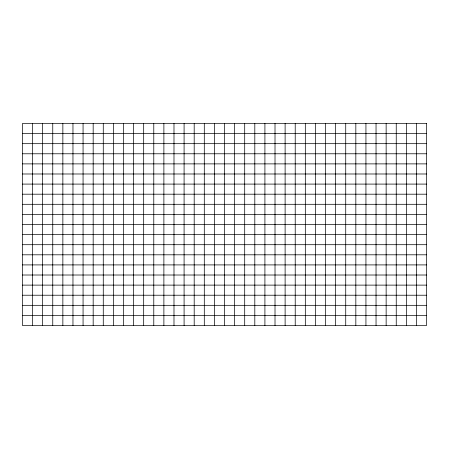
<?xml version="1.0" encoding="UTF-8"?>
<svg xmlns="http://www.w3.org/2000/svg" width="449" height="449" viewBox="0 0 449 449"><rect width="100%" height="100%" fill="white"/><g stroke="black" fill="none" stroke-linecap="round" stroke-linejoin="round"><path stroke-width="0.67" d="M22.45 133.578L426.55 133.578M22.45 143.68L426.55 143.68M22.45 153.782L426.55 153.782M22.45 163.885L426.55 163.885M22.45 173.988L426.55 173.988M22.45 184.09L426.55 184.09M22.45 194.192L426.55 194.192M22.45 204.295L426.55 204.295M22.45 214.398L426.55 214.398M22.45 224.5L426.55 224.5M22.45 234.603L426.55 234.603M22.45 244.705L426.55 244.705M22.45 254.808L426.55 254.808M22.45 264.91L426.55 264.91M22.45 275.012L426.55 275.012M22.45 285.115L426.55 285.115M22.45 295.218L426.55 295.218M22.45 305.32L426.55 305.32M22.45 315.423L426.55 315.423M416.448 123.475L416.448 325.525M406.345 123.475L406.345 325.525M396.243 123.475L396.243 325.525M386.14 123.475L386.14 325.525M376.038 123.475L376.038 325.525M365.935 123.475L365.935 325.525M355.833 123.475L355.833 325.525M345.73 123.475L345.73 325.525M335.627 123.475L335.627 325.525M325.525 123.475L325.525 325.525M315.423 123.475L315.423 325.525M305.32 123.475L305.32 325.525M295.218 123.475L295.218 325.525M285.115 123.475L285.115 325.525M275.012 123.475L275.012 325.525M264.91 123.475L264.91 325.525M254.808 123.475L254.808 325.525M244.705 123.475L244.705 325.525M234.603 123.475L234.603 325.525M224.5 123.475L224.5 325.525M214.398 123.475L214.398 325.525M204.295 123.475L204.295 325.525M194.192 123.475L194.192 325.525M184.09 123.475L184.09 325.525M173.988 123.475L173.988 325.525M163.885 123.475L163.885 325.525M153.782 123.475L153.782 325.525M143.68 123.475L143.68 325.525M133.578 123.475L133.578 325.525M123.475 123.475L123.475 325.525M113.373 123.475L113.373 325.525M103.27 123.475L103.27 325.525M93.168 123.475L93.168 325.525M83.065 123.475L83.065 325.525M72.963 123.475L72.963 325.525M62.86 123.475L62.86 325.525M52.758 123.475L52.758 325.525M42.655 123.475L42.655 325.525M32.553 123.475L32.553 325.525M426.55 123.475L22.45 123.475L22.45 325.525L426.55 325.525L426.55 123.475"/></g></svg>
